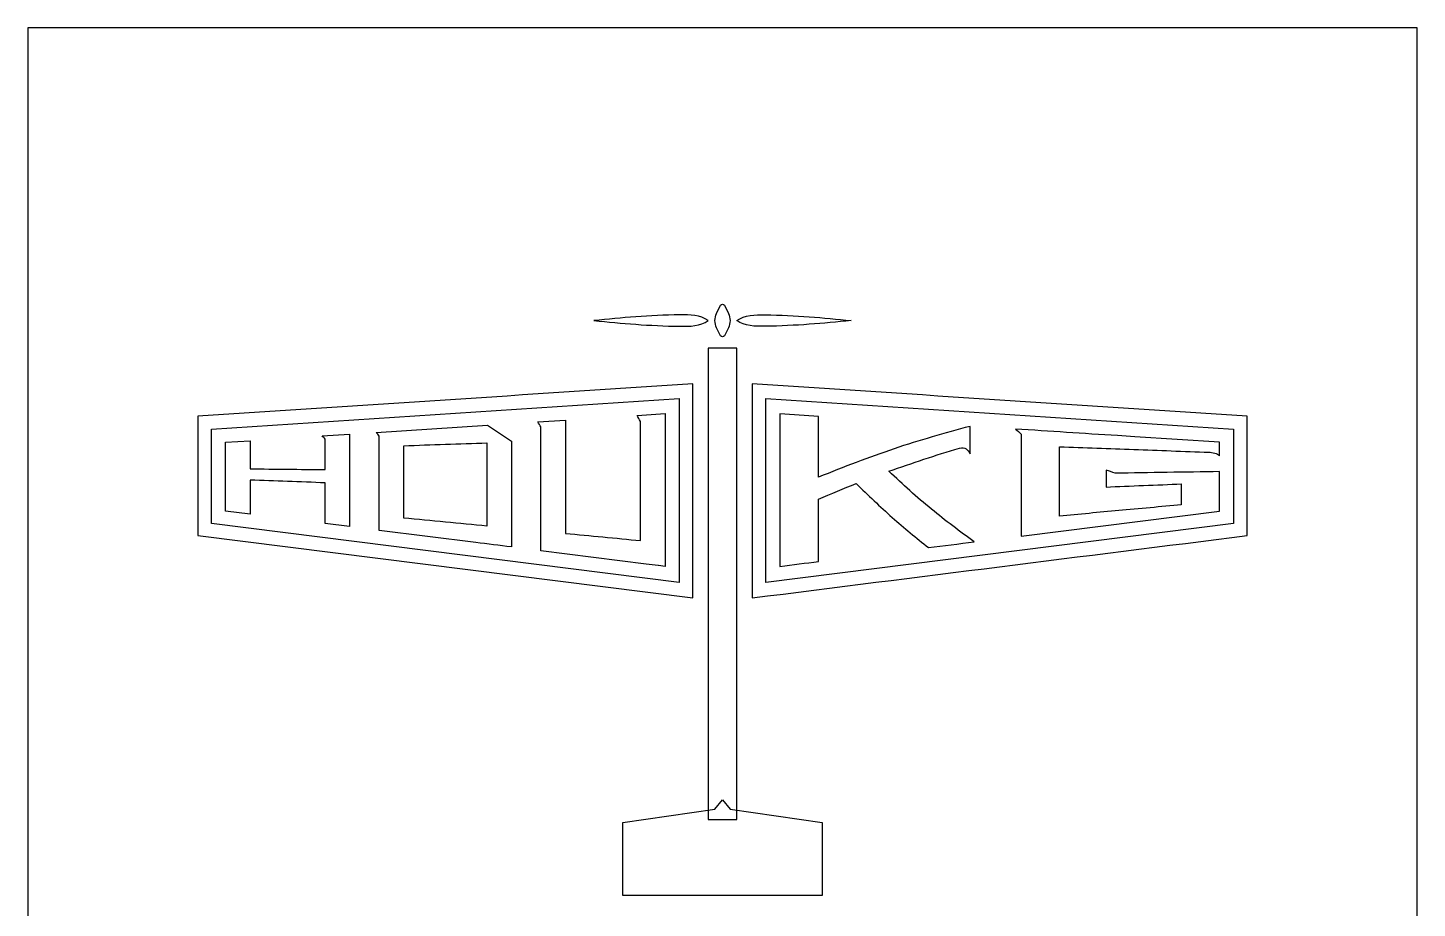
# Model space of a CAD drawing. Header units: centimetres. Extents: x -4.1 to 4.4, y -13.6 to 13.3.
# Drawn here: x -4.03 to 4.35, y -10.52 to -5.21 of the extents above; entities that cross this region are included whole.
import ezdxf

# ---------------------------------------------------------------- set-up
doc = ezdxf.new("R2010")
doc.units = ezdxf.units.CM
doc.header["$MEASUREMENT"] = 0
doc.layers.add('layer 1', color=7, linetype='Continuous')

msp = doc.modelspace()

# ---------------------------------------------------------------- linework, layer by layer
at = {"layer": 'layer 1', "color": 7}
msp.add_lwpolyline([(-4.02827, -13.58641), (4.35069, -13.58641), (4.35069, -5.20745), (-4.02827, -5.20745), (-4.02827, -13.58641)], close=True, dxfattribs=at)
at = {"layer": 'layer 1', "color": 250}
msp.add_lwpolyline([(0.0751, -9.98213), (0.24732, -9.98213), (0.24732, -7.13967), (0.0751, -7.13967), (0.0751, -9.98213)], close=True, dxfattribs=at)
for points, knots in [([(-0.61379, -6.97332), (-0.44656, -6.95711), (-0.27932, -6.94089), (-0.09712, -6.93888), (-0.09712, -6.93888), (-0.03532, -6.93819), (0.0282, -6.93914), (0.0751, -6.97332), (0.0751, -6.97332), (0.0282, -7.0075), (-0.03532, -7.00845), (-0.09712, -7.00777), (-0.09712, -7.00777), (-0.27932, -7.00575), (-0.44656, -6.98954), (-0.61379, -6.97332)], [0, 0, 0, 0, 0.2, 0.2, 0.2, 0.2, 0.4, 0.4, 0.4, 0.4, 0.6, 0.6, 0.6, 0.6, 1, 1, 1, 1]), ([(0.14973, -6.88147), (0.14973, -6.88147), (0.12533, -6.93026), (0.12533, -6.93026), (0.12533, -6.93026), (0.1125, -6.95594), (0.1125, -6.9907), (0.12533, -7.01638), (0.12533, -7.01638), (0.12533, -7.01638), (0.14973, -7.06517), (0.14973, -7.06517), (0.14973, -7.06517), (0.15191, -7.06952), (0.15635, -7.07227), (0.16121, -7.07227), (0.16121, -7.07227), (0.16607, -7.07227), (0.17052, -7.06952), (0.17269, -7.06517), (0.17269, -7.06517), (0.17269, -7.06517), (0.19709, -7.01638), (0.19709, -7.01638), (0.19709, -7.01638), (0.20993, -6.9907), (0.20993, -6.95594), (0.19709, -6.93026), (0.19709, -6.93026), (0.19709, -6.93026), (0.17269, -6.88147), (0.17269, -6.88147), (0.17269, -6.88147), (0.17052, -6.87712), (0.16607, -6.87437), (0.16121, -6.87437), (0.16121, -6.87437), (0.15635, -6.87437), (0.15191, -6.87712), (0.14973, -6.88147)], [0, 0, 0, 0, 0.0909091, 0.0909091, 0.0909091, 0.0909091, 0.1818182, 0.1818182, 0.1818182, 0.1818182, 0.2727273, 0.2727273, 0.2727273, 0.2727273, 0.3636364, 0.3636364, 0.3636364, 0.3636364, 0.4545455, 0.4545455, 0.4545455, 0.4545455, 0.5454545, 0.5454545, 0.5454545, 0.5454545, 0.6363636, 0.6363636, 0.6363636, 0.6363636, 0.7272727, 0.7272727, 0.7272727, 0.7272727, 0.8181818, 0.8181818, 0.8181818, 0.8181818, 1, 1, 1, 1]), ([(0.93622, -6.97332), (0.76898, -6.95711), (0.60175, -6.94089), (0.41955, -6.93888), (0.41955, -6.93888), (0.35775, -6.93819), (0.29422, -6.93914), (0.24732, -6.97332), (0.24732, -6.97332), (0.29422, -7.0075), (0.35775, -7.00845), (0.41955, -7.00777), (0.41955, -7.00777), (0.60175, -7.00575), (0.76898, -6.98954), (0.93622, -6.97332)], [0, 0, 0, 0, 0.2, 0.2, 0.2, 0.2, 0.4, 0.4, 0.4, 0.4, 0.6, 0.6, 0.6, 0.6, 1, 1, 1, 1]), ([(-0.0176, -7.39906), (-0.0176, -7.39906), (-0.01706, -8.64623), (-0.01706, -8.64623), (-0.01706, -8.64623), (-0.01706, -8.64623), (-3.00322, -8.27005), (-3.00322, -8.27005), (-3.00322, -8.27005), (-3.00322, -8.27005), (-3.00322, -7.55063), (-3.00322, -7.55063), (-3.00322, -7.55063), (-2.00802, -7.48548), (-1.01282, -7.42032), (-0.01762, -7.35514), (-0.01762, -7.35514), (-0.01762, -7.35514), (-0.0176, -7.39906), (-0.0176, -7.39906)], [0, 0, 0, 0, 0.1666667, 0.1666667, 0.1666667, 0.1666667, 0.3333333, 0.3333333, 0.3333333, 0.3333333, 0.5, 0.5, 0.5, 0.5, 0.6666667, 0.6666667, 0.6666667, 0.6666667, 1, 1, 1, 1]), ([(0.3395, -8.59969), (0.3395, -8.59969), (0.34004, -7.35514), (0.34004, -7.35514), (0.34004, -7.35514), (1.33524, -7.42031), (2.33044, -7.48548), (3.32564, -7.55063), (3.32564, -7.55063), (3.32564, -7.55063), (3.32564, -8.27005), (3.32564, -8.27005), (3.32564, -8.27005), (2.33025, -8.39545), (1.33487, -8.52084), (0.33948, -8.64623), (0.33948, -8.64623), (0.33948, -8.64623), (0.3395, -8.59969), (0.3395, -8.59969)], [0, 0, 0, 0, 0.1666667, 0.1666667, 0.1666667, 0.1666667, 0.3333333, 0.3333333, 0.3333333, 0.3333333, 0.5, 0.5, 0.5, 0.5, 0.6666667, 0.6666667, 0.6666667, 0.6666667, 1, 1, 1, 1]), ([(-0.09922, -8.55314), (-0.09922, -8.55314), (-0.0997, -7.44297), (-0.0997, -7.44297), (-0.0997, -7.44297), (-0.0997, -7.44297), (-2.92077, -7.62769), (-2.92077, -7.62769), (-2.92077, -7.62769), (-2.92077, -7.62769), (-2.92077, -8.19771), (-2.92077, -8.19771), (-2.92077, -8.19771), (-2.92077, -8.19771), (-0.09922, -8.55314), (-0.09922, -8.55314)], [0, 0, 0, 0, 0.2, 0.2, 0.2, 0.2, 0.4, 0.4, 0.4, 0.4, 0.6, 0.6, 0.6, 0.6, 1, 1, 1, 1]), ([(0.42212, -7.44297), (0.42212, -7.44297), (0.42164, -8.55314), (0.42164, -8.55314), (0.42164, -8.55314), (0.42164, -8.55314), (3.2432, -8.19771), (3.2432, -8.19771), (3.2432, -8.19771), (3.2432, -8.19771), (3.2432, -7.62769), (3.2432, -7.62769), (3.2432, -7.62769), (3.2432, -7.62769), (0.42212, -7.44297), (0.42212, -7.44297)], [0, 0, 0, 0, 0.2, 0.2, 0.2, 0.2, 0.4, 0.4, 0.4, 0.4, 0.6, 0.6, 0.6, 0.6, 1, 1, 1, 1]), ([(-0.18518, -7.53419), (-0.18518, -7.53419), (-0.35349, -7.54522), (-0.35349, -7.54522), (-0.35349, -7.54522), (-0.34688, -7.55757), (-0.34027, -7.56992), (-0.3334, -7.58217), (-0.3334, -7.58217), (-0.3334, -7.70193), (-0.3334, -7.82168), (-0.3334, -7.94134), (-0.3334, -7.94134), (-0.3334, -8.06109), (-0.3334, -8.18075), (-0.3334, -8.30041), (-0.3334, -8.30041), (-0.48428, -8.28592), (-0.6349, -8.27153), (-0.78552, -8.25713), (-0.78552, -8.25713), (-0.78552, -8.14294), (-0.78552, -8.02876), (-0.78552, -7.91466), (-0.78552, -7.91466), (-0.78552, -7.91466), (-0.78552, -7.5735), (-0.78552, -7.5735), (-0.78552, -7.5735), (-0.78552, -7.5735), (-0.95261, -7.58444), (-0.95261, -7.58444), (-0.95261, -7.58444), (-0.94631, -7.59473), (-0.94001, -7.60487), (-0.93346, -7.61518), (-0.93346, -7.61518), (-0.93346, -7.73983), (-0.93346, -7.86448), (-0.93346, -7.98903), (-0.93346, -7.98903), (-0.93346, -7.98903), (-0.93346, -8.36183), (-0.93346, -8.36183), (-0.93346, -8.36183), (-0.93346, -8.36183), (-0.29852, -8.44182), (-0.29852, -8.44182), (-0.29852, -8.44182), (-0.27436, -8.44483), (-0.2502, -8.44785), (-0.22604, -8.45087), (-0.22604, -8.45087), (-0.2253, -8.45096), (-0.22455, -8.45108), (-0.22379, -8.45123), (-0.22379, -8.45123), (-0.22379, -8.45123), (-0.18518, -8.4561), (-0.18518, -8.4561), (-0.18518, -8.4561), (-0.18518, -8.4561), (-0.18518, -8.01407), (-0.18518, -8.01407), (-0.18518, -8.01407), (-0.18518, -7.85421), (-0.18518, -7.69415), (-0.18518, -7.53419)], [0, 0, 0, 0, 0.0555556, 0.0555556, 0.0555556, 0.0555556, 0.1111111, 0.1111111, 0.1111111, 0.1111111, 0.1666667, 0.1666667, 0.1666667, 0.1666667, 0.2222222, 0.2222222, 0.2222222, 0.2222222, 0.2777778, 0.2777778, 0.2777778, 0.2777778, 0.3333333, 0.3333333, 0.3333333, 0.3333333, 0.3888889, 0.3888889, 0.3888889, 0.3888889, 0.4444444, 0.4444444, 0.4444444, 0.4444444, 0.5, 0.5, 0.5, 0.5, 0.5555556, 0.5555556, 0.5555556, 0.5555556, 0.6111111, 0.6111111, 0.6111111, 0.6111111, 0.6666667, 0.6666667, 0.6666667, 0.6666667, 0.7222222, 0.7222222, 0.7222222, 0.7222222, 0.7777778, 0.7777778, 0.7777778, 0.7777778, 0.8333333, 0.8333333, 0.8333333, 0.8333333, 0.8888889, 0.8888889, 0.8888889, 0.8888889, 1, 1, 1, 1]), ([(0.50748, -7.82174), (0.50748, -7.82174), (0.5076, -7.53622), (0.5076, -7.53622), (0.5076, -7.53622), (0.58495, -7.54149), (0.66283, -7.54676), (0.74071, -7.55175), (0.74071, -7.55175), (0.74071, -7.6128), (0.74071, -7.67394), (0.74071, -7.73499), (0.74071, -7.73499), (0.74071, -7.79594), (0.74071, -7.8569), (0.74071, -7.91804), (0.74071, -7.91804), (0.89284, -7.85672), (1.04305, -7.79825), (1.1971, -7.74646), (1.1971, -7.74646), (1.34732, -7.69595), (1.50163, -7.65239), (1.65402, -7.6115), (1.65402, -7.6115), (1.65402, -7.66672), (1.65402, -7.72176), (1.65402, -7.77698), (1.65402, -7.77698), (1.64793, -7.76366), (1.6403, -7.75377), (1.63097, -7.74748), (1.63097, -7.74748), (1.62122, -7.74091), (1.6063, -7.73844), (1.58989, -7.74322), (1.58989, -7.74322), (1.44622, -7.78506), (1.3055, -7.83267), (1.16371, -7.88252), (1.16371, -7.88252), (1.20638, -7.9222), (1.24905, -7.96133), (1.29172, -7.99935), (1.29172, -7.99935), (1.33439, -8.03736), (1.37727, -8.07453), (1.42106, -8.11062), (1.42106, -8.11062), (1.50554, -8.18025), (1.5928, -8.24586), (1.67894, -8.3082), (1.67894, -8.3082), (1.58671, -8.31985), (1.49474, -8.33142), (1.40251, -8.34298), (1.40251, -8.34298), (1.32989, -8.28452), (1.25616, -8.22427), (1.18465, -8.16066), (1.18465, -8.16066), (1.11118, -8.09532), (1.03967, -8.02691), (0.96732, -7.95606), (0.96732, -7.95606), (0.89178, -7.98668), (0.81625, -8.01822), (0.74071, -8.05078), (0.74071, -8.05078), (0.74071, -8.1134), (0.74071, -8.1762), (0.74071, -8.23864), (0.74071, -8.23864), (0.74071, -8.30126), (0.74071, -8.36407), (0.74071, -8.4265), (0.74071, -8.4265), (0.66279, -8.43631), (0.58487, -8.44621), (0.50748, -8.45583), (0.50748, -8.45583), (0.50748, -8.38257), (0.50748, -8.30931), (0.50748, -8.23596), (0.50748, -8.23596), (0.50748, -8.1627), (0.50748, -8.08944), (0.50748, -8.016), (0.50748, -8.016), (0.50748, -8.016), (0.50748, -7.82174), (0.50748, -7.82174)], [0, 0, 0, 0, 0.0416667, 0.0416667, 0.0416667, 0.0416667, 0.0833333, 0.0833333, 0.0833333, 0.0833333, 0.125, 0.125, 0.125, 0.125, 0.1666667, 0.1666667, 0.1666667, 0.1666667, 0.2083333, 0.2083333, 0.2083333, 0.2083333, 0.25, 0.25, 0.25, 0.25, 0.2916667, 0.2916667, 0.2916667, 0.2916667, 0.3333333, 0.3333333, 0.3333333, 0.3333333, 0.375, 0.375, 0.375, 0.375, 0.4166667, 0.4166667, 0.4166667, 0.4166667, 0.4583333, 0.4583333, 0.4583333, 0.4583333, 0.5, 0.5, 0.5, 0.5, 0.5416667, 0.5416667, 0.5416667, 0.5416667, 0.5833333, 0.5833333, 0.5833333, 0.5833333, 0.625, 0.625, 0.625, 0.625, 0.6666667, 0.6666667, 0.6666667, 0.6666667, 0.7083333, 0.7083333, 0.7083333, 0.7083333, 0.75, 0.75, 0.75, 0.75, 0.7916667, 0.7916667, 0.7916667, 0.7916667, 0.8333333, 0.8333333, 0.8333333, 0.8333333, 0.875, 0.875, 0.875, 0.875, 0.9166667, 0.9166667, 0.9166667, 0.9166667, 1, 1, 1, 1]), ([(-1.25646, -7.60434), (-1.25646, -7.60434), (-1.92673, -7.64823), (-1.92673, -7.64823), (-1.92673, -7.64823), (-1.92082, -7.65546), (-1.91488, -7.66276), (-1.90874, -7.66997), (-1.90874, -7.66997), (-1.90874, -7.76497), (-1.90874, -7.85997), (-1.90874, -7.95497), (-1.90874, -7.95497), (-1.90874, -7.95497), (-1.90874, -8.23898), (-1.90874, -8.23898), (-1.90874, -8.23898), (-1.90874, -8.23898), (-1.32726, -8.31223), (-1.32726, -8.31223), (-1.32726, -8.31223), (-1.2556, -8.32116), (-1.1839, -8.33008), (-1.11212, -8.33898), (-1.11212, -8.33898), (-1.11212, -8.23266), (-1.11212, -8.12625), (-1.11212, -8.01993), (-1.11212, -8.01993), (-1.11212, -7.9137), (-1.11212, -7.80729), (-1.11212, -7.70087), (-1.11212, -7.70087), (-1.16023, -7.66801), (-1.20835, -7.6357), (-1.25646, -7.60434)], [0, 0, 0, 0, 0.1, 0.1, 0.1, 0.1, 0.2, 0.2, 0.2, 0.2, 0.3, 0.3, 0.3, 0.3, 0.4, 0.4, 0.4, 0.4, 0.5, 0.5, 0.5, 0.5, 0.6, 0.6, 0.6, 0.6, 0.7, 0.7, 0.7, 0.7, 0.8, 0.8, 0.8, 0.8, 1, 1, 1, 1]), ([(-2.0874, -7.65875), (-2.0874, -7.65875), (-2.25226, -7.66954), (-2.25226, -7.66954), (-2.25226, -7.66954), (-2.2467, -7.67561), (-2.24112, -7.68168), (-2.23535, -7.68782), (-2.23535, -7.68782), (-2.23535, -7.71853), (-2.23535, -7.74933), (-2.23535, -7.78004), (-2.23535, -7.78004), (-2.23535, -7.81074), (-2.23535, -7.84154), (-2.23535, -7.87225), (-2.23535, -7.87225), (-2.38623, -7.87081), (-2.53685, -7.86918), (-2.68747, -7.86774), (-2.68747, -7.86774), (-2.68747, -7.83857), (-2.68747, -7.8094), (-2.68747, -7.78023), (-2.68747, -7.78023), (-2.68747, -7.78023), (-2.68747, -7.69804), (-2.68747, -7.69804), (-2.68747, -7.69804), (-2.68747, -7.69804), (-2.83541, -7.70773), (-2.83541, -7.70773), (-2.83541, -7.70773), (-2.83541, -7.70773), (-2.83541, -8.12224), (-2.83541, -8.12224), (-2.83541, -8.12224), (-2.83541, -8.12224), (-2.68747, -8.14088), (-2.68747, -8.14088), (-2.68747, -8.14088), (-2.68747, -8.14088), (-2.68747, -8.03922), (-2.68747, -8.03922), (-2.68747, -8.03922), (-2.68747, -8.00457), (-2.68747, -7.96984), (-2.68747, -7.9351), (-2.68747, -7.9351), (-2.53685, -7.94076), (-2.38623, -7.94662), (-2.23535, -7.95228), (-2.23535, -7.95228), (-2.23535, -7.99354), (-2.23535, -8.0348), (-2.23535, -8.07597), (-2.23535, -8.07597), (-2.23535, -8.07597), (-2.23535, -8.19783), (-2.23535, -8.19783), (-2.23535, -8.19783), (-2.23535, -8.19783), (-2.0874, -8.21647), (-2.0874, -8.21647), (-2.0874, -8.21647), (-2.0874, -8.21647), (-2.0874, -7.93654), (-2.0874, -7.93654), (-2.0874, -7.93654), (-2.0874, -7.93654), (-2.0874, -7.65875), (-2.0874, -7.65875)], [0, 0, 0, 0, 0.0526316, 0.0526316, 0.0526316, 0.0526316, 0.1052632, 0.1052632, 0.1052632, 0.1052632, 0.1578947, 0.1578947, 0.1578947, 0.1578947, 0.2105263, 0.2105263, 0.2105263, 0.2105263, 0.2631579, 0.2631579, 0.2631579, 0.2631579, 0.3157895, 0.3157895, 0.3157895, 0.3157895, 0.3684211, 0.3684211, 0.3684211, 0.3684211, 0.4210526, 0.4210526, 0.4210526, 0.4210526, 0.4736842, 0.4736842, 0.4736842, 0.4736842, 0.5263158, 0.5263158, 0.5263158, 0.5263158, 0.5789474, 0.5789474, 0.5789474, 0.5789474, 0.6315789, 0.6315789, 0.6315789, 0.6315789, 0.6842105, 0.6842105, 0.6842105, 0.6842105, 0.7368421, 0.7368421, 0.7368421, 0.7368421, 0.7894737, 0.7894737, 0.7894737, 0.7894737, 0.8421053, 0.8421053, 0.8421053, 0.8421053, 0.8947368, 0.8947368, 0.8947368, 0.8947368, 1, 1, 1, 1]), ([(2.647, -7.67428), (2.647, -7.67428), (3.15784, -7.70773), (3.15784, -7.70773), (3.15784, -7.70773), (3.15784, -7.70773), (3.15784, -7.78854), (3.15784, -7.78854), (3.15784, -7.78854), (3.1528, -7.78059), (3.14353, -7.77521), (3.12974, -7.77227), (3.12974, -7.77227), (3.11623, -7.76938), (3.10404, -7.76756), (3.09317, -7.76718), (3.09317, -7.76718), (2.9429, -7.76183), (2.79288, -7.75646), (2.64261, -7.75099), (2.64261, -7.75099), (2.49286, -7.74554), (2.34259, -7.73998), (2.19258, -7.73453), (2.19258, -7.73453), (2.19258, -7.80436), (2.19258, -7.8742), (2.19258, -7.94394), (2.19258, -7.94394), (2.19258, -8.01369), (2.19258, -8.08361), (2.19258, -8.15336), (2.19258, -8.15336), (2.31184, -8.14189), (2.43189, -8.13049), (2.5509, -8.11913), (2.5509, -8.11913), (2.67042, -8.10773), (2.80825, -8.09638), (2.92778, -8.085), (2.92778, -8.085), (2.92778, -8.064), (2.92778, -8.04291), (2.92778, -8.02173), (2.92778, -8.02173), (2.92778, -8.00064), (2.92778, -7.97955), (2.92778, -7.95846), (2.92778, -7.95846), (2.78228, -7.96475), (2.61928, -7.97114), (2.47431, -7.97761), (2.47431, -7.97761), (2.47431, -7.94339), (2.47431, -7.90907), (2.47431, -7.87485), (2.47431, -7.87485), (2.4926, -7.88141), (2.51115, -7.8877), (2.5297, -7.89408), (2.5297, -7.89408), (2.73298, -7.89085), (2.95429, -7.8877), (3.15784, -7.88456), (3.15784, -7.88456), (3.15784, -7.88456), (3.15784, -8.12224), (3.15784, -8.12224), (3.15784, -8.12224), (3.15784, -8.12224), (1.96253, -8.27282), (1.96253, -8.27282), (1.96253, -8.27282), (1.96253, -8.27282), (1.96253, -8.11913), (1.96253, -8.11913), (1.96253, -8.11913), (1.96253, -8.06798), (1.96253, -8.01665), (1.96253, -7.96531), (1.96253, -7.96531), (1.96253, -7.91416), (1.96253, -7.86282), (1.96253, -7.81167), (1.96253, -7.81167), (1.96253, -7.76052), (1.96253, -7.70909), (1.96253, -7.65785), (1.96253, -7.65785), (1.95113, -7.64795), (1.93973, -7.63796), (1.9286, -7.62778), (1.9286, -7.62778), (2.13321, -7.6411), (2.33835, -7.65433), (2.54295, -7.66756), (2.54295, -7.66756), (2.54295, -7.66756), (2.647, -7.67428), (2.647, -7.67428)], [0, 0, 0, 0, 0.0384615, 0.0384615, 0.0384615, 0.0384615, 0.0769231, 0.0769231, 0.0769231, 0.0769231, 0.1153846, 0.1153846, 0.1153846, 0.1153846, 0.1538462, 0.1538462, 0.1538462, 0.1538462, 0.1923077, 0.1923077, 0.1923077, 0.1923077, 0.2307692, 0.2307692, 0.2307692, 0.2307692, 0.2692308, 0.2692308, 0.2692308, 0.2692308, 0.3076923, 0.3076923, 0.3076923, 0.3076923, 0.3461538, 0.3461538, 0.3461538, 0.3461538, 0.3846154, 0.3846154, 0.3846154, 0.3846154, 0.4230769, 0.4230769, 0.4230769, 0.4230769, 0.4615385, 0.4615385, 0.4615385, 0.4615385, 0.5, 0.5, 0.5, 0.5, 0.5384615, 0.5384615, 0.5384615, 0.5384615, 0.5769231, 0.5769231, 0.5769231, 0.5769231, 0.6153846, 0.6153846, 0.6153846, 0.6153846, 0.6538462, 0.6538462, 0.6538462, 0.6538462, 0.6923077, 0.6923077, 0.6923077, 0.6923077, 0.7307692, 0.7307692, 0.7307692, 0.7307692, 0.7692308, 0.7692308, 0.7692308, 0.7692308, 0.8076923, 0.8076923, 0.8076923, 0.8076923, 0.8461538, 0.8461538, 0.8461538, 0.8461538, 0.8846154, 0.8846154, 0.8846154, 0.8846154, 0.9230769, 0.9230769, 0.9230769, 0.9230769, 1, 1, 1, 1]), ([(-1.76079, -7.72822), (-1.76079, -7.80095), (-1.76079, -7.87388), (-1.76079, -7.94662), (-1.76079, -7.94662), (-1.76079, -8.01935), (-1.76079, -8.09218), (-1.76079, -8.16501), (-1.76079, -8.16501), (-1.59362, -8.18114), (-1.42644, -8.19716), (-1.259, -8.21338), (-1.259, -8.21338), (-1.259, -8.1297), (-1.259, -8.04584), (-1.259, -7.96216), (-1.259, -7.96216), (-1.259, -7.87849), (-1.259, -7.79462), (-1.259, -7.71085), (-1.259, -7.71085), (-1.42644, -7.71661), (-1.59362, -7.72246), (-1.76079, -7.72822)], [0, 0, 0, 0, 0.1428571, 0.1428571, 0.1428571, 0.1428571, 0.2857143, 0.2857143, 0.2857143, 0.2857143, 0.4285714, 0.4285714, 0.4285714, 0.4285714, 0.5714286, 0.5714286, 0.5714286, 0.5714286, 0.7142857, 0.7142857, 0.7142857, 0.7142857, 1, 1, 1, 1]), ([(0.11455, -9.9204), (0.11455, -9.9204), (-0.43991, -10.00018), (-0.43991, -10.00018), (-0.43991, -10.00018), (-0.43991, -10.00018), (-0.43992, -10.44109), (-0.43992, -10.44109), (-0.43992, -10.44109), (-0.43992, -10.44109), (0.16121, -10.44109), (0.16121, -10.44109), (0.16121, -10.44109), (0.16121, -10.44109), (0.76235, -10.44109), (0.76235, -10.44109), (0.76235, -10.44109), (0.76235, -10.44109), (0.76234, -10.00018), (0.76234, -10.00018), (0.76234, -10.00018), (0.76234, -10.00018), (0.20787, -9.9204), (0.20787, -9.9204), (0.20787, -9.9204), (0.20787, -9.9204), (0.16121, -9.86416), (0.16121, -9.86416), (0.16121, -9.86416), (0.16121, -9.86416), (0.11455, -9.9204), (0.11455, -9.9204)], [0, 0, 0, 0, 0.1111111, 0.1111111, 0.1111111, 0.1111111, 0.2222222, 0.2222222, 0.2222222, 0.2222222, 0.3333333, 0.3333333, 0.3333333, 0.3333333, 0.4444444, 0.4444444, 0.4444444, 0.4444444, 0.5555556, 0.5555556, 0.5555556, 0.5555556, 0.6666667, 0.6666667, 0.6666667, 0.6666667, 0.7777778, 0.7777778, 0.7777778, 0.7777778, 1, 1, 1, 1])]:
    msp.add_open_spline(points, degree=3, knots=knots, dxfattribs=at)

doc.saveas('drawing.dxf')
